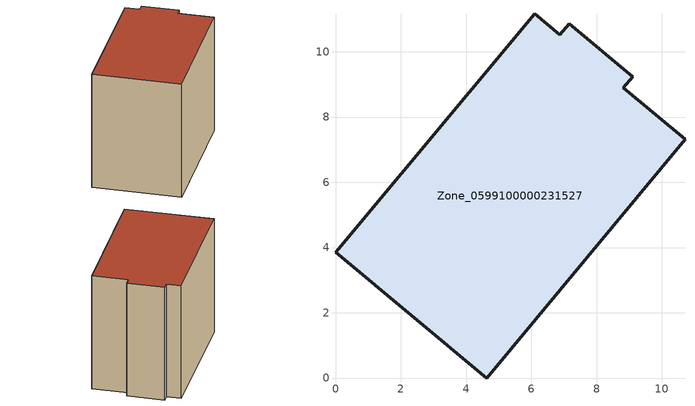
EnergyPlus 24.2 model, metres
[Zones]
Zone_0599100000231527
 floor ground (C_G): 10.71,7.32 4.63,0 0,3.86 6.1,11.16 6.87,10.52 7.16,10.86 9.11,9.24 8.82,8.89 z0
 wall outside (C_F): 4.63,0 10.71,7.32 8.82,8.89 9.11,9.24 7.16,10.86 6.87,10.52 6.1,11.16 0,3.86 4.63,0 z0:8.36
 roof outside (C_R): 7.16,10.86 6.87,10.52 6.1,11.16 0,3.86 4.63,0 10.71,7.32 8.82,8.89 9.11,9.24 z8.36
[BUILDING]
Pand.0599100000231527: North Axis=0; Terrain=City; Loads Convergence Tolerance Value=0.04; Temperature Convergence Tolerance Value=0.4; Solar Distribution=FullExterior; Maximum Number of Warmup Days=25; Minimum Number of Warmup Days=1
[Site:Location]
Rotterdam.The.Hague.AP_ZH_NLD Design_Conditions: Latitude=51.96; Longitude=4.45; Time Zone=1; Elevation=-4.5
[SITE:GROUNDTEMPERATURE:BUILDINGSURFACE]
18, 18, 18, 18, 18, 18, 18, 18, 18, 18, 18, 18
[MATERIAL] Thermal Absorptance=0.9; Solar Absorptance=0.7; Visible Absorptance=0.7
Name | Roughness | Thickness | Conductivity | Density | Specific Heat
G.TI.1946-1964 | MediumSmooth | 0.15 | 1 | 540 | 1210
F.TI.1946-1964 | Rough | 0.3 | 0.857143 | 1920 | 840
R.TI.1946-1964 | MediumRough | 0.2 | 0.277778 | 1500 | 1000
[CONSTRUCTION]
C_G: G.TI.1946-1964
C_F: F.TI.1946-1964
C_R: R.TI.1946-1964
[ZONE]
Zone_0599100000231527: Type=1; Multiplier=1; Ceiling Height=Autocalculate; Volume=Autocalculate; Floor Area=autocalculate; Part of Total Floor Area=Yes
[ZONEINFILTRATION:DESIGNFLOWRATE]
Infil_Zone_0599100000231527: Zone or ZoneList or Space or SpaceList=Zone_0599100000231527; Schedule=AlwaysOn; Design Flow Rate Calculation Method=Flow/Area; Flow Rate per Floor Area=0.003; Constant Term Coefficient=1; Temperature Term Coefficient=0; Velocity Term Coefficient=0; Velocity Squared Term Coefficient=0
[HVACTEMPLATE:ZONE:IDEALLOADSAIRSYSTEM]
Zone_0599100000231527: Maximum Heating Supply Air Temperature=50; Minimum Cooling Supply Air Temperature=13; Maximum Heating Supply Air Humidity Ratio=0.0156; Minimum Cooling Supply Air Humidity Ratio=0.0077; Heating Limit=NoLimit; Cooling Limit=NoLimit; Dehumidification Control Type=ConstantSensibleHeatRatio; Cooling Sensible Heat Ratio=0.7; Dehumidification Setpoint=60; Humidification Control Type=None; Humidification Setpoint=30; Outdoor Air Method=None; Outdoor Air Flow Rate per Person=0.00944; Outdoor Air Flow Rate per Zone Floor Area=0; Outdoor Air Flow Rate per Zone=0; Demand Controlled Ventilation Type=None; Outdoor Air Economizer Type=NoEconomizer; Heat Recovery Type=None; Sensible Heat Recovery Effectiveness=0.7; Latent Heat Recovery Effectiveness=0.65
[ZONECONTROL:THERMOSTAT]
ThermostatControl_Zone_0599100000231527: Zone or ZoneList=Zone_0599100000231527; Control Type Schedule=DualSetpointControlType; Control 1=Thermostat_Zone_0599100000231527; Temperature Difference Between Cutout And Setpoint=0
[THERMOSTATSETPOINT:DUALSETPOINT]
Thermostat_Zone_0599100000231527: Heating Setpoint Temperature Schedule=HeatingSetpoint_Zone_0599100000231527; Cooling Setpoint Temperature Schedule=CoolingSetpoint_Zone_0599100000231527
[SCHEDULE:COMPACT]
HeatingSetpoint_Zone_0599100000231527: Through: 12/31, For: AllDays, Until: 24:00, 21
CoolingSetpoint_Zone_0599100000231527: Through: 12/31, For: AllDays, Until: 24:00, 24
DualSetpointControlType: Through: 12/31, For: AllDays, Until: 24:00, 4
AlwaysOn: Through: 12/31, For: AllDays, Until: 24:00, 1
